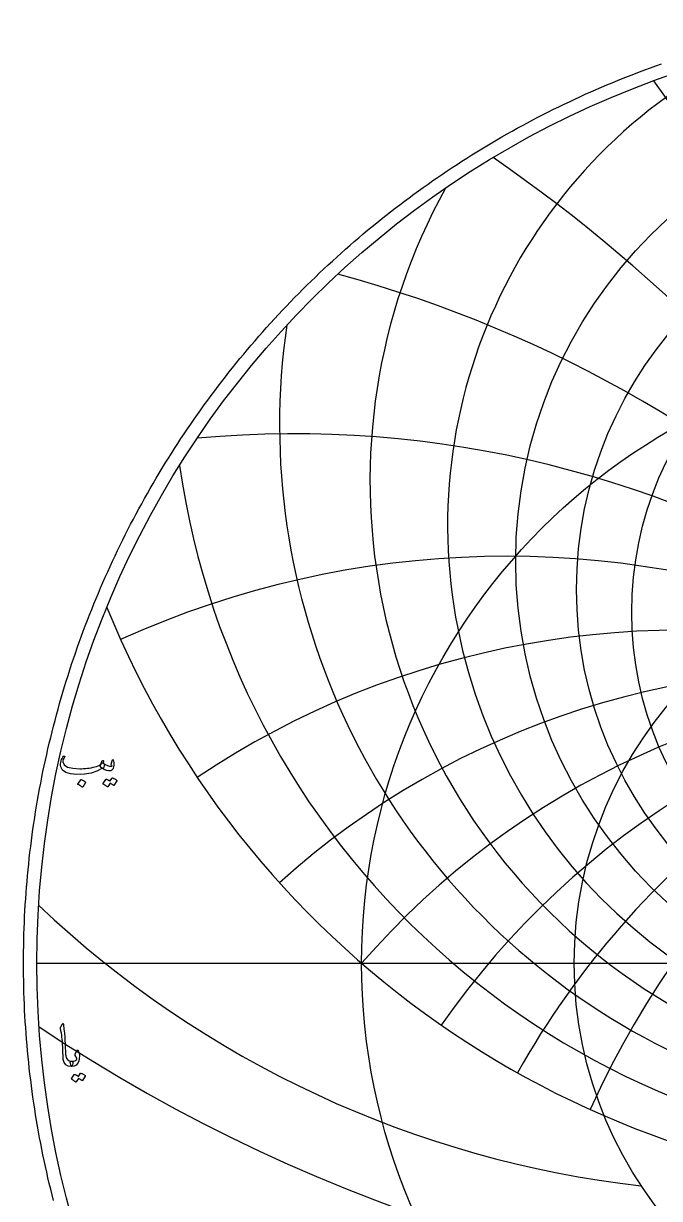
# Model space of a CAD drawing. Header units: millimetres. Extents: x -62 to 62, y -62 to 63.
# Drawn here: x -61.6 to -20.5, y -15.2 to 60.8 of the extents above; entities that cross this region are included whole.
import ezdxf

# ---------------------------------------------------------------- set-up
doc = ezdxf.new("R2010")
doc.units = ezdxf.units.MM
for name, color, linetype in [('CUT_OUTER', 1, 'Continuous'), ('ENGRAVE', 7, 'Continuous'), ('ENGRAVE_FINE', 8, 'Continuous'), ('TEXT', 5, 'Continuous')]:
    doc.layers.add(name, color=color, linetype=linetype)

msp = doc.modelspace()

# ---------------------------------------------------------------- linework, layer by layer
at = {"layer": 'CUT_OUTER'}
msp.add_lwpolyline([(-59.6731, -15.3371), (-59.7661, -14.9706), (-59.8568, -14.6036), (-59.9453, -14.2361), (-60.0315, -13.868), (-60.1154, -13.4994), (-60.1971, -13.1303), (-60.2766, -12.7606), (-60.3537, -12.3906), (-60.4286, -12.02), (-60.5012, -11.649), (-60.5716, -11.2775), (-60.6396, -10.9057), (-60.7054, -10.5334), (-60.7689, -10.1607), (-60.8301, -9.7876), (-60.889, -9.4142), (-60.9456, -9.0404), (-61, -8.6663), (-61.052, -8.2919), (-61.1017, -7.9171), (-61.1491, -7.542), (-61.1943, -7.1667), (-61.2371, -6.7911), (-61.2776, -6.4152), (-61.3158, -6.0391), (-61.3517, -5.6627), (-61.3853, -5.2862), (-61.4166, -4.9094), (-61.4456, -4.5325), (-61.4722, -4.1554), (-61.4966, -3.7781), (-61.5186, -3.4007), (-61.5383, -3.0232), (-61.5557, -2.6455), (-61.5708, -2.2678), (-61.5835, -1.89), (-61.5939, -1.512), (-61.6021, -1.1341), (-61.6079, -0.7561), (-61.6113, -0.378), (-61.6125, 0), (-61.6113, 0.378), (-61.6079, 0.7561), (-61.6021, 1.1341), (-61.5939, 1.512), (-61.5835, 1.89), (-61.5708, 2.2678), (-61.5557, 2.6455), (-61.5383, 3.0232), (-61.5186, 3.4007), (-61.4966, 3.7781), (-61.4722, 4.1554), (-61.4456, 4.5325), (-61.4166, 4.9094), (-61.3853, 5.2862), (-61.3517, 5.6627), (-61.3158, 6.0391), (-61.2776, 6.4152), (-61.2371, 6.7911), (-61.1943, 7.1667), (-61.1491, 7.542), (-61.1017, 7.9171), (-61.052, 8.2919), (-61, 8.6663), (-60.9456, 9.0404), (-60.889, 9.4142), (-60.8301, 9.7876), (-60.7689, 10.1607), (-60.7054, 10.5334), (-60.6396, 10.9057), (-60.5716, 11.2775), (-60.5012, 11.649), (-60.4286, 12.02), (-60.3537, 12.3906), (-60.2766, 12.7606), (-60.1971, 13.1303), (-60.1154, 13.4994), (-60.0315, 13.868), (-59.9453, 14.2361), (-59.8568, 14.6036), (-59.7661, 14.9706), (-59.6731, 15.3371), (-59.5778, 15.7029), (-59.4804, 16.0682), (-59.3807, 16.4328), (-59.2787, 16.7969), (-59.1745, 17.1603), (-59.0681, 17.5231), (-58.9595, 17.8852), (-58.8486, 18.2466), (-58.7356, 18.6073), (-58.6203, 18.9674), (-58.5028, 19.3267), (-58.3831, 19.6853), (-58.2612, 20.0432), (-58.1372, 20.4003), (-58.0109, 20.7566), (-57.8824, 21.1122), (-57.7518, 21.4669), (-57.619, 21.8209), (-57.484, 22.174), (-57.3469, 22.5263), (-57.2076, 22.8778), (-57.0661, 23.2284), (-56.9225, 23.5781), (-56.7768, 23.9269), (-56.6289, 24.2748), (-56.4789, 24.6218), (-56.3267, 24.9679), (-56.1725, 25.3131), (-56.0161, 25.6573), (-55.8576, 26.0005), (-55.697, 26.3427), (-55.5344, 26.684), (-55.3696, 27.0242), (-55.2027, 27.3635), (-55.0338, 27.7017), (-54.8628, 28.0388), (-54.6897, 28.3749), (-54.5146, 28.71), (-54.3374, 29.0439), (-54.1581, 29.3768), (-53.9769, 29.7085), (-53.7936, 30.0392), (-53.6082, 30.3687), (-53.4209, 30.6971), (-53.2315, 31.0243), (-53.0402, 31.3503), (-52.8468, 31.6752), (-52.6515, 31.9988), (-52.4541, 32.3213), (-52.2548, 32.6425), (-52.0535, 32.9625), (-51.8503, 33.2813), (-51.6451, 33.5988), (-51.438, 33.9151), (-51.2289, 34.2301), (-51.0179, 34.5438), (-50.805, 34.8562), (-50.5902, 35.1672), (-50.3734, 35.477), (-50.1548, 35.7854), (-49.9343, 36.0925), (-49.7119, 36.3982), (-49.4876, 36.7025), (-49.2615, 37.0055), (-49.0335, 37.307), (-48.8037, 37.6072), (-48.572, 37.906), (-48.3385, 38.2033), (-48.1032, 38.4992), (-47.866, 38.7936), (-47.6271, 39.0866), (-47.3864, 39.3781), (-47.1439, 39.6681), (-46.8996, 39.9566), (-46.6535, 40.2436), (-46.4057, 40.5291), (-46.1562, 40.8131), (-45.9049, 41.0955), (-45.6519, 41.3764), (-45.3971, 41.6558), (-45.1407, 41.9335), (-44.8825, 42.2097), (-44.6227, 42.4843), (-44.3612, 42.7573), (-44.098, 43.0287), (-43.8331, 43.2985), (-43.5666, 43.5666), (-43.2985, 43.8331), (-43.0287, 44.098), (-42.7573, 44.3612), (-42.4843, 44.6227), (-42.2097, 44.8825), (-41.9335, 45.1407), (-41.6558, 45.3971), (-41.3764, 45.6519), (-41.0955, 45.9049), (-40.8131, 46.1562), (-40.5291, 46.4057), (-40.2436, 46.6535), (-39.9566, 46.8996), (-39.6681, 47.1439), (-39.3781, 47.3864), (-39.0866, 47.6271), (-38.7936, 47.866), (-38.4992, 48.1032), (-38.2033, 48.3385), (-37.906, 48.572), (-37.6072, 48.8037), (-37.307, 49.0335), (-37.0055, 49.2615), (-36.7025, 49.4876), (-36.3982, 49.7119), (-36.0925, 49.9343), (-35.7854, 50.1548), (-35.477, 50.3734), (-35.1672, 50.5902), (-34.8562, 50.805), (-34.5438, 51.0179), (-34.2301, 51.2289), (-33.9151, 51.438), (-33.5988, 51.6451), (-33.2813, 51.8503), (-32.9625, 52.0535), (-32.6425, 52.2548), (-32.3213, 52.4541), (-31.9988, 52.6515), (-31.6752, 52.8468), (-31.3503, 53.0402), (-31.0243, 53.2315), (-30.6971, 53.4209), (-30.3687, 53.6082), (-30.0392, 53.7936), (-29.7085, 53.9769), (-29.3768, 54.1581), (-29.0439, 54.3374), (-28.71, 54.5146), (-28.3749, 54.6897), (-28.0388, 54.8628), (-27.7017, 55.0338), (-27.3635, 55.2027), (-27.0242, 55.3696), (-26.684, 55.5344), (-26.3427, 55.697), (-26.0005, 55.8576), (-25.6573, 56.0161), (-25.3131, 56.1725), (-24.9679, 56.3267), (-24.6218, 56.4789), (-24.2748, 56.6289), (-23.9269, 56.7768), (-23.5781, 56.9225), (-23.2284, 57.0661), (-22.8778, 57.2076), (-22.5263, 57.3469), (-22.174, 57.484), (-21.8209, 57.619), (-21.4669, 57.7518), (-21.1122, 57.8824), (-20.7566, 58.0109), (-20.4003, 58.1372)], dxfattribs=at)
at = {"layer": 'ENGRAVE'}
msp.add_lwpolyline([(-60.75, 0), (60.75, 0)], dxfattribs=at)
for centre, radius in [((0, 0), 60.75), ((0, 26.0066), 29.8123), ((0, 24.1699), 25.8829), ((0, 22.6853), 22.3151), ((0, 0), 39.7663), ((0, 0), 26.0306)]:
    msp.add_circle(centre, radius, dxfattribs=at)
for centre, radius, start, end in [((0, 28.2907), 34.2101, 117.312258, 62.687742), ((0, 31.1579), 39.2243, 151.10225, 28.89775), ((0, 34.8078), 45.0674, 171.792158, 8.207842), ((0, 39.5446), 52.0574, 188.143104, 351.856896), ((0, 45.8535), 60.6952, 202.119559, 337.880441), ((0, -34.4872), 52.6377, 40.933333, 139.066667), ((0, -34.4872), 52.6377, 40.933333, 139.066667), ((-14.1315, 52.7394), 67.5463, 226.491917, 263.569211)]:
    msp.add_arc(centre, radius, start, end, dxfattribs=at)
at = {"layer": 'ENGRAVE_FINE'}
for centre, radius, start, end in [((-144.6208, -34.4872), 153.9022, 7.530304, 36.493549), ((-144.6208, -34.4872), 153.9022, 7.530304, 36.493549), ((-91.1711, -34.4872), 105.2753, 11.421692, 55.319327), ((-91.1711, -34.4872), 105.2753, 11.421692, 55.319327), ((-62.7311, -34.4872), 81.8897, 15.471599, 74.830713), ((-62.7311, -34.4872), 81.8897, 15.471599, 74.830713), ((-44.1682, -34.4872), 68.7136, 19.745306, 95.187983), ((-44.1682, -34.4872), 68.7136, 19.745306, 95.187983), ((-30.3904, -34.4872), 60.7807, 24.320292, 114.239595), ((-30.3904, -34.4872), 60.7807, 24.320292, 114.239595), ((30.3904, -34.4872), 60.7807, 65.760405, 155.679708), ((30.3904, -34.4872), 60.7807, 65.760405, 155.679708), ((-19.1585, -34.4872), 56.0158, 29.291428, 123.883354), ((-19.1585, -34.4872), 56.0158, 29.291428, 123.883354), ((19.1585, -34.4872), 56.0158, 56.116646, 150.708572), ((19.1585, -34.4872), 56.0158, 56.116646, 150.708572), ((-9.2814, -34.4872), 53.4497, 34.778003, 132.04212), ((-9.2814, -34.4872), 53.4497, 34.778003, 132.04212), ((9.2814, -34.4872), 53.4497, 47.95788, 145.221997), ((9.2814, -34.4872), 53.4497, 47.95788, 145.221997), ((0, 86.7866), 109.2548, 236.305594, 303.694406)]:
    msp.add_arc(centre, radius, start, end, dxfattribs=at)
at = {"layer": 'TEXT'}
for points in [[(-56.4598, 12.9308), (-56.4561, 12.9289), (-56.4526, 12.9269), (-56.4494, 12.925), (-56.4464, 12.9231), (-56.4434, 12.921), (-56.4401, 12.9183), (-56.4367, 12.9152), (-56.4329, 12.9116), (-56.402, 12.8752), (-56.3898, 12.8235), (-56.3963, 12.7564), (-56.4214, 12.674), (-56.4447, 12.624), (-56.4684, 12.5926), (-56.4926, 12.5799), (-56.5173, 12.5859), (-56.5297, 12.5919), (-56.5402, 12.5945), (-56.5489, 12.5938), (-56.5556, 12.5897), (-56.8698, 12.4177), (-57.2454, 12.2965), (-57.6823, 12.2261), (-58.1805, 12.2065), (-58.5833, 12.241), (-58.8875, 12.3329), (-59.093, 12.4824), (-59.1998, 12.6893), (-59.2164, 12.7871), (-59.22, 12.8848), (-59.2106, 12.9825), (-59.1883, 13.0802), (-59.1579, 13.1667), (-59.1203, 13.246), (-59.0755, 13.3181), (-59.0236, 13.383), (-59.0137, 13.3911), (-59.0034, 13.3964), (-58.9927, 13.3988), (-58.9814, 13.3983), (-58.9709, 13.3938), (-58.9622, 13.3878), (-58.9555, 13.3803), (-58.9507, 13.3715), (-58.9486, 13.3629), (-58.9498, 13.3523), (-58.9543, 13.3399), (-58.9622, 13.3255), (-59.0178, 13.2441), (-59.0542, 13.1645), (-59.0715, 13.0869), (-59.0695, 13.0113), (-58.9785, 12.8216), (-58.7668, 12.6855), (-58.4343, 12.6031), (-57.9812, 12.5744), (-57.8567, 12.5763), (-57.7326, 12.582), (-57.6086, 12.5916), (-57.4849, 12.605), (-57.3621, 12.6223), (-57.2411, 12.6434), (-57.1217, 12.6683), (-57.004, 12.697), (-56.8897, 12.7296), (-56.7961, 12.7622), (-56.723, 12.7947), (-56.6705, 12.8273), (-56.6503, 12.8445), (-56.6317, 12.8656), (-56.6149, 12.8905), (-56.5996, 12.9193), (-56.5854, 12.9514), (-56.5714, 12.9863), (-56.5576, 13.0242), (-56.5441, 13.0649), (-56.5388, 13.0774), (-56.5307, 13.0879), (-56.5196, 13.0965), (-56.5058, 13.1032), (-56.4909, 13.1068), (-56.477, 13.1061), (-56.4641, 13.1011), (-56.4521, 13.0917), (-56.4425, 13.0788), (-56.4368, 13.063), (-56.4349, 13.0443), (-56.4368, 13.0227)], [(-56.5747, 12.6242), (-56.6164, 12.6637), (-56.638, 12.7133), (-56.6394, 12.7729), (-56.6207, 12.8426), (-56.5802, 12.9051), (-56.5431, 12.9432), (-56.5093, 12.9569), (-56.4789, 12.9461), (-56.3352, 12.851), (-56.1915, 12.7842), (-56.0478, 12.7456), (-55.9041, 12.7353), (-55.8991, 12.7363), (-55.8955, 12.7392), (-55.8933, 12.744), (-55.8926, 12.7507), (-55.8962, 12.7634), (-55.907, 12.7823), (-55.9249, 12.8074), (-55.9501, 12.8388), (-55.9549, 12.8484), (-55.9577, 12.858), (-55.9587, 12.8675), (-55.9577, 12.8771), (-55.8658, 13.1415), (-55.8615, 13.1516), (-55.8562, 13.1588), (-55.85, 13.1631), (-55.8428, 13.1645), (-55.8356, 13.1633), (-55.8294, 13.1598), (-55.8241, 13.1538), (-55.8198, 13.1454), (-55.791, 13.0594), (-55.7738, 12.9739), (-55.768, 12.8889), (-55.7738, 12.8043), (-55.7925, 12.6992), (-55.8179, 12.6137), (-55.85, 12.5478), (-55.8888, 12.5016), (-55.9182, 12.4762), (-55.9453, 12.4575), (-55.97, 12.4455), (-55.9922, 12.4402), (-56.1206, 12.4374), (-56.2605, 12.4671), (-56.4119, 12.5293), (-56.5747, 12.6242)], [(-57.9122, 11.8654), (-57.9074, 11.8702), (-57.9007, 11.8731), (-57.8921, 11.874), (-57.8815, 11.8731), (-57.807, 11.8429), (-57.7369, 11.806), (-57.671, 11.7624), (-57.6094, 11.7121), (-57.6035, 11.7045), (-57.6008, 11.6968), (-57.6015, 11.6891), (-57.6056, 11.6815), (-57.7857, 11.3902), (-57.7924, 11.3833), (-57.8011, 11.3816), (-57.8116, 11.3852), (-57.8241, 11.394), (-57.8348, 11.4017), (-57.8518, 11.4132), (-57.8751, 11.4285), (-57.9045, 11.4477), (-57.9407, 11.4707), (-57.9841, 11.4975), (-58.0346, 11.5282), (-58.0923, 11.5627), (-58.1, 11.5684), (-58.1038, 11.5742), (-58.1038, 11.5799), (-58.1, 11.5857)], [(-55.8926, 11.9727), (-55.8878, 11.9775), (-55.8811, 11.9804), (-55.8725, 11.9813), (-55.8619, 11.9804), (-55.8242, 11.9662), (-55.7877, 11.9507), (-55.7524, 11.9337), (-55.7182, 11.9152), (-55.6851, 11.8951), (-55.6526, 11.8731), (-55.6209, 11.8491), (-55.5898, 11.8233), (-55.5839, 11.8153), (-55.5812, 11.807), (-55.5819, 11.7981), (-55.586, 11.7888), (-55.77, 11.4975), (-55.775, 11.4937), (-55.7824, 11.4937), (-55.7922, 11.4975), (-55.8045, 11.5052), (-55.8128, 11.5122), (-55.8265, 11.5219), (-55.8454, 11.5343), (-55.8696, 11.5492), (-55.8993, 11.5671), (-55.9348, 11.588), (-55.9759, 11.6121), (-56.0229, 11.6393), (-56.1685, 11.4132), (-56.1752, 11.4063), (-56.1838, 11.4046), (-56.1944, 11.4082), (-56.2068, 11.417), (-56.2176, 11.4247), (-56.2346, 11.4362), (-56.2579, 11.4515), (-56.2873, 11.4707), (-56.3235, 11.4937), (-56.3668, 11.5205), (-56.4174, 11.5512), (-56.4751, 11.5857), (-56.4811, 11.5914), (-56.4837, 11.5971), (-56.483, 11.6029), (-56.4789, 11.6086), (-56.2912, 11.8884), (-56.2864, 11.8932), (-56.2797, 11.8961), (-56.271, 11.897), (-56.2605, 11.8961), (-56.2284, 11.8856), (-56.1973, 11.8736), (-56.1671, 11.8598), (-56.1379, 11.8443), (-56.1096, 11.8274), (-56.0823, 11.8094), (-56.0559, 11.7901), (-56.0306, 11.7696)], [(-59.0859, -3.9194), (-59.0785, -3.9079), (-59.0715, -3.9003), (-59.0651, -3.8964), (-59.0591, -3.8964), (-59.05, -3.9015), (-59.0418, -3.9166), (-59.0346, -3.9417), (-59.0284, -3.9769), (-58.9968, -4.2631), (-58.9709, -4.5278), (-58.9508, -4.7709), (-58.9364, -4.9925), (-58.9272, -5.1819), (-58.9187, -5.3517), (-58.9109, -5.5019), (-58.9039, -5.6325), (-58.8978, -5.7434), (-58.8928, -5.8346), (-58.8891, -5.9062), (-58.8866, -5.9582), (-58.8526, -6.1139), (-58.7774, -6.2284), (-58.661, -6.3017), (-58.5034, -6.3338), (-58.4596, -6.3453), (-58.4315, -6.3721), (-58.4193, -6.4142), (-58.4229, -6.4717), (-58.4409, -6.5623), (-58.4603, -6.6269), (-58.4811, -6.6657), (-58.5034, -6.6787), (-58.7252, -6.6494), (-58.8885, -6.5618), (-58.9934, -6.4157), (-59.0399, -6.2111), (-59.0472, -6.1133), (-59.0538, -6.0152), (-59.0597, -5.9169), (-59.0648, -5.8183), (-59.0695, -5.7195), (-59.0739, -5.6205), (-59.0781, -5.5212), (-59.0821, -5.4217), (-59.0892, -5.2319), (-59.0993, -5.061), (-59.1122, -4.909), (-59.128, -4.776), (-59.1467, -4.6482), (-59.1683, -4.512), (-59.1927, -4.3675), (-59.22, -4.2145), (-59.2236, -4.187), (-59.2229, -4.1618), (-59.2179, -4.1391), (-59.2085, -4.1187)], [(-58.2735, -5.8701), (-58.1661, -5.6325), (-58.1503, -5.6064), (-58.1336, -5.597), (-58.1159, -5.6044), (-58.0972, -5.6286), (-58.0627, -5.7011), (-58.0359, -5.7766), (-58.0167, -5.8553), (-58.0052, -5.9371), (-58.0016, -6.0225), (-58.0062, -6.112), (-58.0188, -6.2055), (-58.0397, -6.3031), (-58.1032, -6.4674), (-58.2016, -6.5848), (-58.335, -6.6552), (-58.5034, -6.6787), (-58.5228, -6.6665), (-58.5427, -6.6298), (-58.563, -6.5687), (-58.5839, -6.4832), (-58.5899, -6.4375), (-58.5887, -6.3999), (-58.5803, -6.3704), (-58.5647, -6.3491), (-58.5522, -6.3409), (-58.5379, -6.3357), (-58.5216, -6.3333), (-58.5034, -6.3338), (-58.3973, -6.3304), (-58.3051, -6.3089), (-58.2267, -6.2691), (-58.1623, -6.2111), (-58.1594, -6.2066), (-58.1585, -6.2006), (-58.1594, -6.1932), (-58.1623, -6.1843), (-58.1774, -6.1302), (-58.1997, -6.0751), (-58.2291, -6.019), (-58.2658, -5.962), (-58.2778, -5.9405), (-58.283, -5.918), (-58.2816, -5.8945), (-58.2735, -5.8701)], [(-57.9324, -7.1117), (-57.9276, -7.1069), (-57.9209, -7.104), (-57.9123, -7.1031), (-57.9017, -7.104), (-57.864, -7.1182), (-57.8275, -7.1337), (-57.7921, -7.1508), (-57.758, -7.1692), (-57.7248, -7.1893), (-57.6924, -7.2114), (-57.6607, -7.2353), (-57.6296, -7.2612), (-57.6236, -7.2691), (-57.621, -7.2775), (-57.6217, -7.2863), (-57.6258, -7.2957), (-57.8097, -7.5869), (-57.8148, -7.5907), (-57.8222, -7.5907), (-57.832, -7.5869), (-57.8442, -7.5792), (-57.8526, -7.5722), (-57.8663, -7.5625), (-57.8852, -7.5501), (-57.9094, -7.5352), (-57.9391, -7.5173), (-57.9745, -7.4964), (-58.0157, -7.4723), (-58.0627, -7.4451), (-58.2083, -7.6712), (-58.215, -7.6782), (-58.2236, -7.6798), (-58.2342, -7.6763), (-58.2466, -7.6674), (-58.2574, -7.6597), (-58.2744, -7.6482), (-58.2976, -7.6329), (-58.3271, -7.6137), (-58.3633, -7.5907), (-58.4066, -7.5639), (-58.4572, -7.5333), (-58.5149, -7.4988), (-58.5209, -7.493), (-58.5235, -7.4873), (-58.5228, -7.4815), (-58.5187, -7.4758), (-58.3309, -7.196), (-58.3261, -7.1912), (-58.3194, -7.1884), (-58.3108, -7.1874), (-58.3003, -7.1884), (-58.2682, -7.1988), (-58.237, -7.2109), (-58.2069, -7.2246), (-58.1776, -7.2401), (-58.1494, -7.257), (-58.1221, -7.2751), (-58.0957, -7.2943), (-58.0703, -7.3148)]]:
    msp.add_lwpolyline(points, close=True, dxfattribs=at)

doc.saveas('drawing.dxf')
